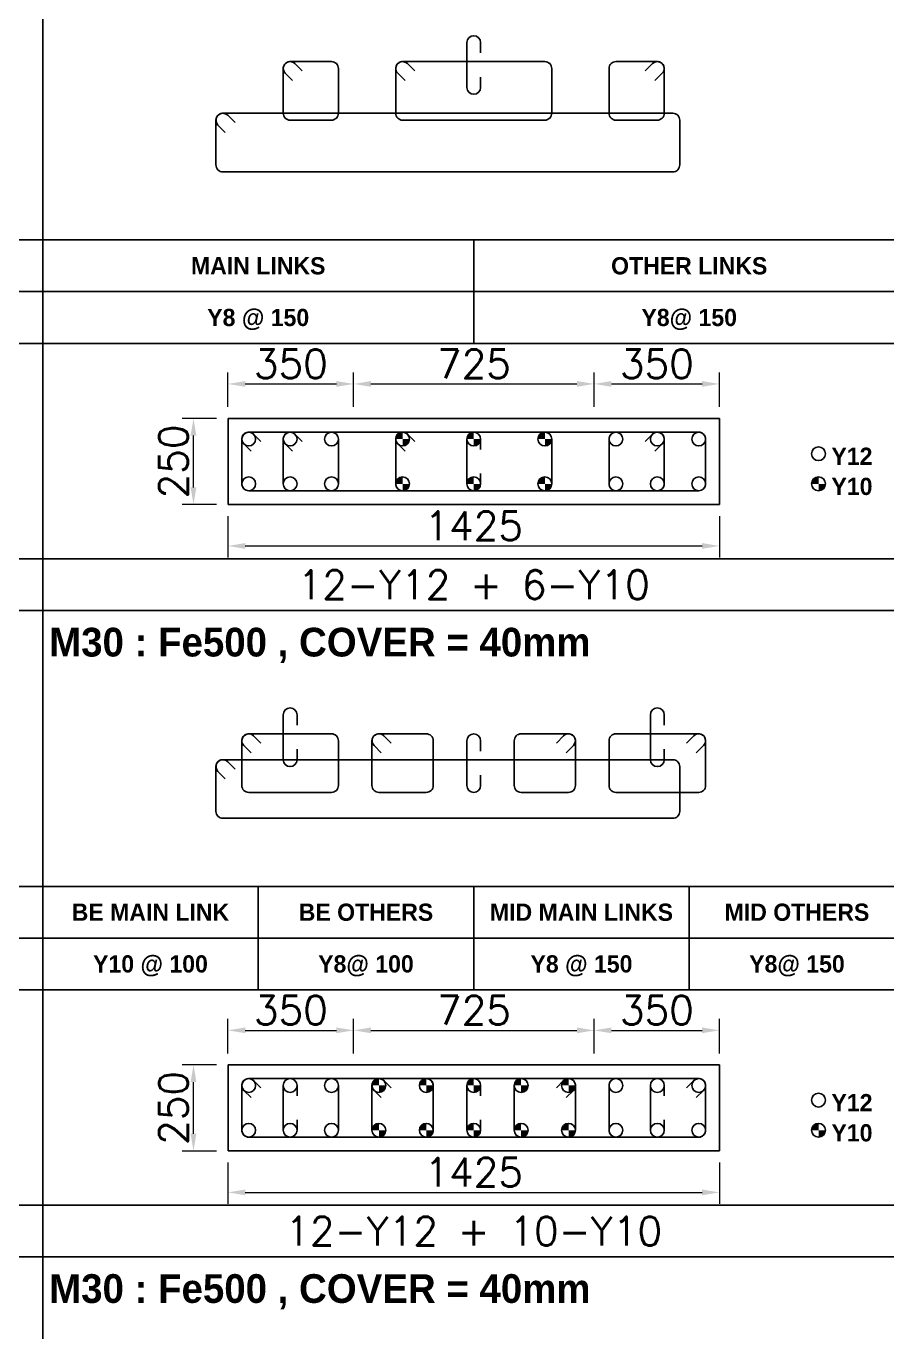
# Model space of a CAD drawing. Header units: millimetres. Extents: x -28707963 to -28231469, y 696001 to 896471.
# Drawn here: x -28283180 to -28275691, y 851519 to 862882 of the extents above; entities that cross this region are included whole.
import ezdxf
from ezdxf.enums import TextEntityAlignment as Align

# ---------------------------------------------------------------- set-up
doc = ezdxf.new("R2010")
doc.units = ezdxf.units.MM
doc.header["$MEASUREMENT"] = 0
doc.header["$PDMODE"] = 34
doc.header["$PDSIZE"] = -8
doc.layers.get('0').update_dxf_attribs({"lineweight": 5})
for name, color, linetype in [('09 COL TEXT-SCH', 2, 'Continuous'), ('14 REINF', 6, 'Continuous'), ('22 TABLE FRAME', 5, 'Continuous'), ('23 STIRRUPS', 5, 'Continuous'), ('TEXT', 4, 'Continuous')]:
    doc.layers.add(name, color=color, linetype=linetype)
doc.layers.add('19 COLUMN', color=1, linetype='Continuous', lineweight=25)
doc.styles.add('adani bold', font='')
doc.styles.add('ROMANS', font='simplex.shx')
doc.styles.get('adani bold').set_extended_font_data('Adani Bold', bold=True)
doc.dimstyles.new('D 50', dxfattribs={"dimscale": 100, "dimtxt": 3, "dimasz": 1.5, "dimexe": 1, "dimexo": 1, "dimgap": 0.5, "dimtad": 1, "dimdec": 0, "dimdsep": 46, "dimtxsty": 'ROMANS', "dimcen": 2.5, "dimclrd": 5, "dimclre": 5, "dimclrt": 4, "dimadec": 0, "dimazin": 0, "dimtfac": 1, "dimtdec": 0, "dimtmove": 0, "dimatfit": 3, "dimfxl": 1, "dimlwd": 0, "dimlwe": 0, "dimarcsym": 0})

# ---------------------------------------------------------------- blocks, each defined once
blk = doc.blocks.new('*D583')
at = {"color": 5, "lineweight": 0, "transparency": 16777216}
for p, q in [((-28281424, 852993), (-28281424, 852633)), ((-28277149, 852993), (-28277149, 852633)), ((-28281274, 852733), (-28277299, 852733))]:
    blk.add_line(p, q, dxfattribs=at)
at = {"color": 5, "transparency": 16777216}
for points in [[(-28281274, 852758), (-28281274, 852708), (-28281424, 852733)], [(-28277299, 852708), (-28277299, 852758), (-28277149, 852733)]]:
    blk.add_solid(points, dxfattribs=at)
at = {"layer": 'Defpoints', "color": 0, "transparency": 16777216}
for p in [(-28281424, 853093), (-28277149, 853093), (-28277149, 852733)]:
    blk.add_point(p, dxfattribs=at)
at = {"color": 4, "transparency": 16777216, "insert": (-28279286, 852908), "char_height": 250, "attachment_point": 5, "style": 'ROMANS'}
blk.add_mtext('1425', dxfattribs=at)
blk = doc.blocks.new('*D584')
at = {"color": 5, "lineweight": 0, "transparency": 16777216}
for p, q in [((-28281524, 853843), (-28281824, 853843)), ((-28281724, 853243), (-28281724, 853693)), ((-28281524, 853093), (-28281824, 853093))]:
    blk.add_line(p, q, dxfattribs=at)
at = {"color": 5, "transparency": 16777216}
for points in [[(-28281699, 853693), (-28281749, 853693), (-28281724, 853843)], [(-28281749, 853243), (-28281699, 853243), (-28281724, 853093)]]:
    blk.add_solid(points, dxfattribs=at)
at = {"layer": 'Defpoints', "color": 0, "transparency": 16777216}
for p in [(-28281724, 853843), (-28281424, 853843), (-28281424, 853093)]:
    blk.add_point(p, dxfattribs=at)
at = {"color": 4, "transparency": 16777216, "insert": (-28281899, 853468), "char_height": 250, "attachment_point": 5, "rotation": 90, "style": 'ROMANS'}
blk.add_mtext('250', dxfattribs=at)
blk = doc.blocks.new('*D585')
at = {"color": 5, "lineweight": 0, "transparency": 16777216}
for p, q in [((-28281424, 858618), (-28281424, 858258)), ((-28277149, 858618), (-28277149, 858258)), ((-28281274, 858358), (-28277299, 858358))]:
    blk.add_line(p, q, dxfattribs=at)
at = {"color": 5, "transparency": 16777216}
for points in [[(-28281274, 858383), (-28281274, 858333), (-28281424, 858358)], [(-28277299, 858333), (-28277299, 858383), (-28277149, 858358)]]:
    blk.add_solid(points, dxfattribs=at)
at = {"layer": 'Defpoints', "color": 0, "transparency": 16777216}
for p in [(-28281424, 858718), (-28277149, 858718), (-28277149, 858358)]:
    blk.add_point(p, dxfattribs=at)
at = {"color": 4, "transparency": 16777216, "insert": (-28279286, 858533), "char_height": 250, "attachment_point": 5, "style": 'ROMANS'}
blk.add_mtext('1425', dxfattribs=at)
blk = doc.blocks.new('*D586')
at = {"color": 5, "lineweight": 0, "transparency": 16777216}
for p, q in [((-28281524, 859468), (-28281824, 859468)), ((-28281724, 858868), (-28281724, 859318)), ((-28281524, 858718), (-28281824, 858718))]:
    blk.add_line(p, q, dxfattribs=at)
at = {"color": 5, "transparency": 16777216}
for points in [[(-28281699, 859318), (-28281749, 859318), (-28281724, 859468)], [(-28281749, 858868), (-28281699, 858868), (-28281724, 858718)]]:
    blk.add_solid(points, dxfattribs=at)
at = {"layer": 'Defpoints', "color": 0, "transparency": 16777216}
for p in [(-28281724, 859468), (-28281424, 859468), (-28281424, 858718)]:
    blk.add_point(p, dxfattribs=at)
at = {"color": 4, "transparency": 16777216, "insert": (-28281899, 859093), "char_height": 250, "attachment_point": 5, "rotation": 90, "style": 'ROMANS'}
blk.add_mtext('250', dxfattribs=at)
blk = doc.blocks.new('*D144')
at = {"color": 5, "lineweight": 0, "transparency": 16777216}
for p, q in [((-28281424, 853943), (-28281424, 854243)), ((-28280331, 853943), (-28280331, 854243)), ((-28281274, 854143), (-28280481, 854143))]:
    blk.add_line(p, q, dxfattribs=at)
at = {"color": 5, "transparency": 16777216}
for points in [[(-28281274, 854168), (-28281274, 854118), (-28281424, 854143)], [(-28280481, 854118), (-28280481, 854168), (-28280331, 854143)]]:
    blk.add_solid(points, dxfattribs=at)
at = {"layer": 'Defpoints', "color": 0, "transparency": 16777216}
for p in [(-28280331, 854143), (-28281424, 853843), (-28280331, 853843)]:
    blk.add_point(p, dxfattribs=at)
at = {"color": 4, "transparency": 16777216, "insert": (-28280877, 854318), "char_height": 250, "attachment_point": 5, "style": 'ROMANS'}
blk.add_mtext('350', dxfattribs=at)
blk = doc.blocks.new('*D145')
at = {"color": 5, "lineweight": 0, "transparency": 16777216}
for p, q in [((-28280331, 853943), (-28280331, 854243)), ((-28278238, 853943), (-28278238, 854243)), ((-28280181, 854143), (-28278388, 854143))]:
    blk.add_line(p, q, dxfattribs=at)
at = {"color": 5, "transparency": 16777216}
for points in [[(-28280181, 854168), (-28280181, 854118), (-28280331, 854143)], [(-28278388, 854118), (-28278388, 854168), (-28278238, 854143)]]:
    blk.add_solid(points, dxfattribs=at)
at = {"layer": 'Defpoints', "color": 0, "transparency": 16777216}
for p in [(-28278238, 854143), (-28280331, 853843), (-28278238, 853843)]:
    blk.add_point(p, dxfattribs=at)
at = {"color": 4, "transparency": 16777216, "insert": (-28279284, 854318), "char_height": 250, "attachment_point": 5, "style": 'ROMANS'}
blk.add_mtext('725', dxfattribs=at)
blk = doc.blocks.new('*D146')
at = {"color": 5, "lineweight": 0, "transparency": 16777216}
for p, q in [((-28278238, 853943), (-28278238, 854243)), ((-28277149, 853943), (-28277149, 854243)), ((-28278088, 854143), (-28277299, 854143))]:
    blk.add_line(p, q, dxfattribs=at)
at = {"color": 5, "transparency": 16777216}
for points in [[(-28278088, 854168), (-28278088, 854118), (-28278238, 854143)], [(-28277299, 854118), (-28277299, 854168), (-28277149, 854143)]]:
    blk.add_solid(points, dxfattribs=at)
at = {"layer": 'Defpoints', "color": 0, "transparency": 16777216}
for p in [(-28277149, 854143), (-28278238, 853843), (-28277149, 853843)]:
    blk.add_point(p, dxfattribs=at)
at = {"color": 4, "transparency": 16777216, "insert": (-28277693, 854318), "char_height": 250, "attachment_point": 5, "style": 'ROMANS'}
blk.add_mtext('350', dxfattribs=at)
blk = doc.blocks.new('*D147')
at = {"color": 5, "lineweight": 0, "transparency": 16777216}
for p, q in [((-28281424, 859568), (-28281424, 859868)), ((-28280331, 859568), (-28280331, 859868)), ((-28281274, 859768), (-28280481, 859768))]:
    blk.add_line(p, q, dxfattribs=at)
at = {"color": 5, "transparency": 16777216}
for points in [[(-28281274, 859793), (-28281274, 859743), (-28281424, 859768)], [(-28280481, 859743), (-28280481, 859793), (-28280331, 859768)]]:
    blk.add_solid(points, dxfattribs=at)
at = {"layer": 'Defpoints', "color": 0, "transparency": 16777216}
for p in [(-28280331, 859768), (-28281424, 859468), (-28280331, 859468)]:
    blk.add_point(p, dxfattribs=at)
at = {"color": 4, "transparency": 16777216, "insert": (-28280877, 859943), "char_height": 250, "attachment_point": 5, "style": 'ROMANS'}
blk.add_mtext('350', dxfattribs=at)
blk = doc.blocks.new('*D148')
at = {"color": 5, "lineweight": 0, "transparency": 16777216}
for p, q in [((-28280331, 859568), (-28280331, 859868)), ((-28278238, 859568), (-28278238, 859868)), ((-28280181, 859768), (-28278388, 859768))]:
    blk.add_line(p, q, dxfattribs=at)
at = {"color": 5, "transparency": 16777216}
for points in [[(-28280181, 859793), (-28280181, 859743), (-28280331, 859768)], [(-28278388, 859743), (-28278388, 859793), (-28278238, 859768)]]:
    blk.add_solid(points, dxfattribs=at)
at = {"layer": 'Defpoints', "color": 0, "transparency": 16777216}
for p in [(-28278238, 859768), (-28280331, 859468), (-28278238, 859468)]:
    blk.add_point(p, dxfattribs=at)
at = {"color": 4, "transparency": 16777216, "insert": (-28279284, 859943), "char_height": 250, "attachment_point": 5, "style": 'ROMANS'}
blk.add_mtext('725', dxfattribs=at)
blk = doc.blocks.new('*D149')
at = {"color": 5, "lineweight": 0, "transparency": 16777216}
for p, q in [((-28278238, 859568), (-28278238, 859868)), ((-28277149, 859568), (-28277149, 859868)), ((-28278088, 859768), (-28277299, 859768))]:
    blk.add_line(p, q, dxfattribs=at)
at = {"color": 5, "transparency": 16777216}
for points in [[(-28278088, 859793), (-28278088, 859743), (-28278238, 859768)], [(-28277299, 859743), (-28277299, 859793), (-28277149, 859768)]]:
    blk.add_solid(points, dxfattribs=at)
at = {"layer": 'Defpoints', "color": 0, "transparency": 16777216}
for p in [(-28277149, 859768), (-28278238, 859468), (-28277149, 859468)]:
    blk.add_point(p, dxfattribs=at)
at = {"color": 4, "transparency": 16777216, "insert": (-28277693, 859943), "char_height": 250, "attachment_point": 5, "style": 'ROMANS'}
blk.add_mtext('350', dxfattribs=at)

msp = doc.modelspace()

# ---------------------------------------------------------------- hatches: boundary and pattern name
at = {"layer": '14 REINF'}
h = msp.add_hatch(color=6, dxfattribs=at)
edge = h.paths.add_edge_path(flags=0)
edge.add_line((-28279964.8, 859288.4), (-28279904.8, 859288.4))
edge.add_line((-28279904.8, 859288.4), (-28279904.8, 859348.4))
edge.add_arc((-28279904.8, 859288.4), 60, 90, 180)
edge = h.paths.add_edge_path(flags=0)
edge.add_line((-28279844.8, 859288.4), (-28279904.8, 859288.4))
edge.add_line((-28279904.8, 859288.4), (-28279904.8, 859228.4))
edge.add_arc((-28279904.8, 859288.4), 60, 270, 360)
h = msp.add_hatch(color=6, dxfattribs=at)
edge = h.paths.add_edge_path(flags=0)
edge.add_line((-28279346.1, 859288.4), (-28279286.1, 859288.4))
edge.add_line((-28279286.1, 859288.4), (-28279286.1, 859348.4))
edge.add_arc((-28279286.1, 859288.4), 60, 90, 180)
edge = h.paths.add_edge_path(flags=0)
edge.add_line((-28279226.1, 859288.4), (-28279286.1, 859288.4))
edge.add_line((-28279286.1, 859288.4), (-28279286.1, 859228.4))
edge.add_arc((-28279286.1, 859288.4), 60, 270, 360)
h = msp.add_hatch(color=6, dxfattribs=at)
edge = h.paths.add_edge_path(flags=0)
edge.add_line((-28278727.3, 859288.4), (-28278667.3, 859288.4))
edge.add_line((-28278667.3, 859288.4), (-28278667.3, 859348.4))
edge.add_arc((-28278667.3, 859288.4), 60, 90, 180)
edge = h.paths.add_edge_path(flags=0)
edge.add_line((-28278607.3, 859288.4), (-28278667.3, 859288.4))
edge.add_line((-28278667.3, 859288.4), (-28278667.3, 859228.4))
edge.add_arc((-28278667.3, 859288.4), 60, 270, 360)
h = msp.add_hatch(color=6, dxfattribs=at)
edge = h.paths.add_edge_path(flags=0)
edge.add_line((-28279964.8, 858898.4), (-28279904.8, 858898.4))
edge.add_line((-28279904.8, 858898.4), (-28279904.8, 858958.4))
edge.add_arc((-28279904.8, 858898.4), 60, 90, 180)
edge = h.paths.add_edge_path(flags=0)
edge.add_line((-28279844.8, 858898.4), (-28279904.8, 858898.4))
edge.add_line((-28279904.8, 858898.4), (-28279904.8, 858838.4))
edge.add_arc((-28279904.8, 858898.4), 60, 270, 360)
h = msp.add_hatch(color=6, dxfattribs=at)
edge = h.paths.add_edge_path(flags=0)
edge.add_line((-28279346.1, 858898.4), (-28279286.1, 858898.4))
edge.add_line((-28279286.1, 858898.4), (-28279286.1, 858958.4))
edge.add_arc((-28279286.1, 858898.4), 60, 90, 180)
edge = h.paths.add_edge_path(flags=0)
edge.add_line((-28279226.1, 858898.4), (-28279286.1, 858898.4))
edge.add_line((-28279286.1, 858898.4), (-28279286.1, 858838.4))
edge.add_arc((-28279286.1, 858898.4), 60, 270, 360)
h = msp.add_hatch(color=6, dxfattribs=at)
edge = h.paths.add_edge_path(flags=0)
edge.add_line((-28278727.3, 858898.4), (-28278667.3, 858898.4))
edge.add_line((-28278667.3, 858898.4), (-28278667.3, 858958.4))
edge.add_arc((-28278667.3, 858898.4), 60, 90, 180)
edge = h.paths.add_edge_path(flags=0)
edge.add_line((-28278607.3, 858898.4), (-28278667.3, 858898.4))
edge.add_line((-28278667.3, 858898.4), (-28278667.3, 858838.4))
edge.add_arc((-28278667.3, 858898.4), 60, 270, 360)
h = msp.add_hatch(color=6, dxfattribs=at)
edge = h.paths.add_edge_path(flags=0)
edge.add_line((-28276346.1, 858898.4), (-28276286.1, 858898.4))
edge.add_line((-28276286.1, 858898.4), (-28276286.1, 858958.4))
edge.add_arc((-28276286.1, 858898.4), 60, 90, 180)
edge = h.paths.add_edge_path(flags=0)
edge.add_line((-28276226.1, 858898.4), (-28276286.1, 858898.4))
edge.add_line((-28276286.1, 858898.4), (-28276286.1, 858838.4))
edge.add_arc((-28276286.1, 858898.4), 60, 270, 360)
h = msp.add_hatch(color=6, dxfattribs=at)
edge = h.paths.add_edge_path(flags=0)
edge.add_line((-28280171.1, 853663.4), (-28280111.1, 853663.4))
edge.add_line((-28280111.1, 853663.4), (-28280111.1, 853723.4))
edge.add_arc((-28280111.1, 853663.4), 60, 90, 180)
edge = h.paths.add_edge_path(flags=0)
edge.add_line((-28280051.1, 853663.4), (-28280111.1, 853663.4))
edge.add_line((-28280111.1, 853663.4), (-28280111.1, 853603.4))
edge.add_arc((-28280111.1, 853663.4), 60, 270, 360)
h = msp.add_hatch(color=6, dxfattribs=at)
edge = h.paths.add_edge_path(flags=0)
edge.add_line((-28279758.6, 853663.4), (-28279698.6, 853663.4))
edge.add_line((-28279698.6, 853663.4), (-28279698.6, 853723.4))
edge.add_arc((-28279698.6, 853663.4), 60, 90, 180)
edge = h.paths.add_edge_path(flags=0)
edge.add_line((-28279638.6, 853663.4), (-28279698.6, 853663.4))
edge.add_line((-28279698.6, 853663.4), (-28279698.6, 853603.4))
edge.add_arc((-28279698.6, 853663.4), 60, 270, 360)
h = msp.add_hatch(color=6, dxfattribs=at)
edge = h.paths.add_edge_path(flags=0)
edge.add_line((-28279346.1, 853663.4), (-28279286.1, 853663.4))
edge.add_line((-28279286.1, 853663.4), (-28279286.1, 853723.4))
edge.add_arc((-28279286.1, 853663.4), 60, 90, 180)
edge = h.paths.add_edge_path(flags=0)
edge.add_line((-28279226.1, 853663.4), (-28279286.1, 853663.4))
edge.add_line((-28279286.1, 853663.4), (-28279286.1, 853603.4))
edge.add_arc((-28279286.1, 853663.4), 60, 270, 360)
h = msp.add_hatch(color=6, dxfattribs=at)
edge = h.paths.add_edge_path(flags=0)
edge.add_line((-28278933.6, 853663.4), (-28278873.6, 853663.4))
edge.add_line((-28278873.6, 853663.4), (-28278873.6, 853723.4))
edge.add_arc((-28278873.6, 853663.4), 60, 90, 180)
edge = h.paths.add_edge_path(flags=0)
edge.add_line((-28278813.6, 853663.4), (-28278873.6, 853663.4))
edge.add_line((-28278873.6, 853663.4), (-28278873.6, 853603.4))
edge.add_arc((-28278873.6, 853663.4), 60, 270, 360)
h = msp.add_hatch(color=6, dxfattribs=at)
edge = h.paths.add_edge_path(flags=0)
edge.add_line((-28278521.1, 853663.4), (-28278461.1, 853663.4))
edge.add_line((-28278461.1, 853663.4), (-28278461.1, 853723.4))
edge.add_arc((-28278461.1, 853663.4), 60, 90, 180)
edge = h.paths.add_edge_path(flags=0)
edge.add_line((-28278401.1, 853663.4), (-28278461.1, 853663.4))
edge.add_line((-28278461.1, 853663.4), (-28278461.1, 853603.4))
edge.add_arc((-28278461.1, 853663.4), 60, 270, 360)
h = msp.add_hatch(color=6, dxfattribs=at)
edge = h.paths.add_edge_path(flags=0)
edge.add_line((-28280171.1, 853273.4), (-28280111.1, 853273.4))
edge.add_line((-28280111.1, 853273.4), (-28280111.1, 853333.4))
edge.add_arc((-28280111.1, 853273.4), 60, 90, 180)
edge = h.paths.add_edge_path(flags=0)
edge.add_line((-28280051.1, 853273.4), (-28280111.1, 853273.4))
edge.add_line((-28280111.1, 853273.4), (-28280111.1, 853213.4))
edge.add_arc((-28280111.1, 853273.4), 60, 270, 360)
h = msp.add_hatch(color=6, dxfattribs=at)
edge = h.paths.add_edge_path(flags=0)
edge.add_line((-28279758.6, 853273.4), (-28279698.6, 853273.4))
edge.add_line((-28279698.6, 853273.4), (-28279698.6, 853333.4))
edge.add_arc((-28279698.6, 853273.4), 60, 90, 180)
edge = h.paths.add_edge_path(flags=0)
edge.add_line((-28279638.6, 853273.4), (-28279698.6, 853273.4))
edge.add_line((-28279698.6, 853273.4), (-28279698.6, 853213.4))
edge.add_arc((-28279698.6, 853273.4), 60, 270, 360)
h = msp.add_hatch(color=6, dxfattribs=at)
edge = h.paths.add_edge_path(flags=0)
edge.add_line((-28279346.1, 853273.4), (-28279286.1, 853273.4))
edge.add_line((-28279286.1, 853273.4), (-28279286.1, 853333.4))
edge.add_arc((-28279286.1, 853273.4), 60, 90, 180)
edge = h.paths.add_edge_path(flags=0)
edge.add_line((-28279226.1, 853273.4), (-28279286.1, 853273.4))
edge.add_line((-28279286.1, 853273.4), (-28279286.1, 853213.4))
edge.add_arc((-28279286.1, 853273.4), 60, 270, 360)
h = msp.add_hatch(color=6, dxfattribs=at)
edge = h.paths.add_edge_path(flags=0)
edge.add_line((-28278933.6, 853273.4), (-28278873.6, 853273.4))
edge.add_line((-28278873.6, 853273.4), (-28278873.6, 853333.4))
edge.add_arc((-28278873.6, 853273.4), 60, 90, 180)
edge = h.paths.add_edge_path(flags=0)
edge.add_line((-28278813.6, 853273.4), (-28278873.6, 853273.4))
edge.add_line((-28278873.6, 853273.4), (-28278873.6, 853213.4))
edge.add_arc((-28278873.6, 853273.4), 60, 270, 360)
h = msp.add_hatch(color=6, dxfattribs=at)
edge = h.paths.add_edge_path(flags=0)
edge.add_line((-28278521.1, 853273.4), (-28278461.1, 853273.4))
edge.add_line((-28278461.1, 853273.4), (-28278461.1, 853333.4))
edge.add_arc((-28278461.1, 853273.4), 60, 90, 180)
edge = h.paths.add_edge_path(flags=0)
edge.add_line((-28278401.1, 853273.4), (-28278461.1, 853273.4))
edge.add_line((-28278461.1, 853273.4), (-28278461.1, 853213.4))
edge.add_arc((-28278461.1, 853273.4), 60, 270, 360)
h = msp.add_hatch(color=6, dxfattribs=at)
edge = h.paths.add_edge_path(flags=0)
edge.add_line((-28276346.1, 853273.4), (-28276286.1, 853273.4))
edge.add_line((-28276286.1, 853273.4), (-28276286.1, 853333.4))
edge.add_arc((-28276286.1, 853273.4), 60, 90, 180)
edge = h.paths.add_edge_path(flags=0)
edge.add_line((-28276226.1, 853273.4), (-28276286.1, 853273.4))
edge.add_line((-28276286.1, 853273.4), (-28276286.1, 853213.4))
edge.add_arc((-28276286.1, 853273.4), 60, 270, 360)

# ---------------------------------------------------------------- linework, layer by layer
at = {"layer": '14 REINF', "color": 6}
for centre in [(-28281243.6, 859288.4), (-28280883.6, 859288.4), (-28280523.6, 859288.4), (-28279904.8, 859288.4), (-28279286.1, 859288.4), (-28278667.3, 859288.4), (-28278048.6, 859288.4), (-28277688.6, 859288.4), (-28277328.6, 859288.4), (-28276286.1, 859160.9), (-28281243.6, 858898.4), (-28280883.6, 858898.4), (-28280523.6, 858898.4), (-28279904.8, 858898.4), (-28279286.1, 858898.4), (-28278667.3, 858898.4), (-28278048.6, 858898.4), (-28277688.6, 858898.4), (-28277328.6, 858898.4), (-28276286.1, 858898.4), (-28281243.6, 853663.4), (-28280883.6, 853663.4), (-28280523.6, 853663.4), (-28280111.1, 853663.4), (-28279698.6, 853663.4), (-28279286.1, 853663.4), (-28278873.6, 853663.4), (-28278461.1, 853663.4), (-28278048.6, 853663.4), (-28277688.6, 853663.4), (-28277328.6, 853663.4), (-28276286.1, 853535.9), (-28281243.6, 853273.4), (-28280883.6, 853273.4), (-28280523.6, 853273.4), (-28280111.1, 853273.4), (-28279698.6, 853273.4), (-28279286.1, 853273.4), (-28278873.6, 853273.4), (-28278461.1, 853273.4), (-28278048.6, 853273.4), (-28277688.6, 853273.4), (-28277328.6, 853273.4), (-28276286.1, 853273.4)]:
    msp.add_circle(centre, 60, dxfattribs=at)
at = {"layer": '19 COLUMN', "color": 4}
for points in [[(-28277148.6, 859468.4), (-28281423.6, 859468.4)], [(-28281423.6, 859468.4), (-28281423.6, 858718.4)], [(-28277148.6, 858718.4), (-28277148.6, 859468.4)], [(-28281423.6, 858718.4), (-28277148.6, 858718.4)], [(-28277148.6, 853843.4), (-28281423.6, 853843.4)], [(-28281423.6, 853843.4), (-28281423.6, 853093.4)], [(-28277148.6, 853093.4), (-28277148.6, 853843.4)], [(-28281423.6, 853093.4), (-28277148.6, 853093.4)]]:
    msp.add_lwpolyline(points, dxfattribs=at)
at = {"layer": '22 TABLE FRAME', "color": 5, "linetype": 'Continuous'}
for p, q in [((-28283036.1, 863421.2), (-28283036.1, 788796.2)), ((-28330286.1, 861021.2), (-28245536.1, 861021.2)), ((-28279286.1, 861021.2), (-28279286.1, 860121.2)), ((-28330286.1, 860571.2), (-28245536.1, 860571.2)), ((-28330286.1, 860121.2), (-28245536.1, 860121.2)), ((-28330286.1, 858246.2), (-28245536.1, 858246.2)), ((-28334786.1, 857796.2), (-28245536.1, 857796.2)), ((-28330286.1, 855396.2), (-28245536.1, 855396.2)), ((-28281161.1, 855396.2), (-28281161.1, 854496.2)), ((-28279286.1, 855396.2), (-28279286.1, 854496.2)), ((-28277411.1, 855396.2), (-28277411.1, 854496.2)), ((-28330286.1, 854946.2), (-28245536.1, 854946.2)), ((-28330286.1, 854496.2), (-28245536.1, 854496.2)), ((-28330286.1, 852621.2), (-28245536.1, 852621.2)), ((-28334786.1, 852171.2), (-28245536.1, 852171.2))]:
    msp.add_line(p, q, dxfattribs=at)
at = {"layer": '23 STIRRUPS', "color": 5}
for points in [[(-28279226.1, 862438.4), (-28279226.1, 862348.4, -1), (-28279346.1, 862348.4), (-28279346.1, 862738.4, -1), (-28279226.1, 862738.4), (-28279226.1, 862648.4)], [(-28280862.4, 862407.3), (-28280926, 862470.9, -0.668178), (-28280883.6, 862573.4), (-28280523.6, 862573.4, -0.4142136), (-28280463.6, 862513.4), (-28280463.6, 862123.4, -0.4142136), (-28280523.6, 862063.4), (-28280883.6, 862063.4, -0.4142136), (-28280943.6, 862123.4), (-28280943.6, 862513.4, -0.6681793), (-28280841.2, 862555.8), (-28280777.5, 862492.1)], [(-28279883.6, 862407.3), (-28279947.3, 862470.9, -0.668178), (-28279904.8, 862573.4), (-28278667.3, 862573.4, -0.4142136), (-28278607.3, 862513.4), (-28278607.3, 862123.4, -0.4142136), (-28278667.3, 862063.4), (-28279904.8, 862063.4, -0.4142136), (-28279964.8, 862123.4), (-28279964.8, 862513.4, -0.6681793), (-28279862.4, 862555.8), (-28279798.8, 862492.1)], [(-28277794.7, 862492.1), (-28277731, 862555.8, -0.6681793), (-28277628.6, 862513.4), (-28277628.6, 862123.4, -0.4142136), (-28277688.6, 862063.4), (-28278048.6, 862063.4, -0.4142136), (-28278108.6, 862123.4), (-28278108.6, 862513.4, -0.4142136), (-28278048.6, 862573.4), (-28277688.6, 862573.4, -0.668178), (-28277646.2, 862470.9), (-28277709.8, 862407.3)], [(-28281447.4, 861957.3), (-28281511, 862020.9, -0.668178), (-28281468.6, 862123.4), (-28277553.6, 862123.4, -0.4142136), (-28277493.6, 862063.4), (-28277493.6, 861673.4, -0.4142136), (-28277553.6, 861613.4), (-28281468.6, 861613.4, -0.4142136), (-28281528.6, 861673.4), (-28281528.6, 862063.4, -0.6681793), (-28281426.2, 862105.8), (-28281362.5, 862042.1)], [(-28281222.4, 859182.3), (-28281286, 859245.9, -0.668178), (-28281243.6, 859348.4), (-28277328.6, 859348.4, -0.4142136), (-28277268.6, 859288.4), (-28277268.6, 858898.4, -0.4142136), (-28277328.6, 858838.4), (-28281243.6, 858838.4, -0.4142136), (-28281303.6, 858898.4), (-28281303.6, 859288.4, -0.6681793), (-28281201.2, 859330.8), (-28281137.5, 859267.1)], [(-28280862.4, 859182.3), (-28280926, 859245.9, -0.668178), (-28280883.6, 859348.4), (-28280523.6, 859348.4, -0.4142136), (-28280463.6, 859288.4), (-28280463.6, 858898.4, -0.4142136), (-28280523.6, 858838.4), (-28280883.6, 858838.4, -0.4142136), (-28280943.6, 858898.4), (-28280943.6, 859288.4, -0.6681793), (-28280841.2, 859330.8), (-28280777.5, 859267.1)], [(-28279883.6, 859182.3), (-28279947.3, 859245.9, -0.668178), (-28279904.8, 859348.4), (-28278667.3, 859348.4, -0.4142136), (-28278607.3, 859288.4), (-28278607.3, 858898.4, -0.4142136), (-28278667.3, 858838.4), (-28279904.8, 858838.4, -0.4142136), (-28279964.8, 858898.4), (-28279964.8, 859288.4, -0.6681793), (-28279862.4, 859330.8), (-28279798.8, 859267.1)], [(-28279226.1, 858988.4), (-28279226.1, 858898.4, -1), (-28279346.1, 858898.4), (-28279346.1, 859288.4, -1), (-28279226.1, 859288.4), (-28279226.1, 859198.4)], [(-28277794.7, 859267.1), (-28277731, 859330.8, -0.6681793), (-28277628.6, 859288.4), (-28277628.6, 858898.4, -0.4142136), (-28277688.6, 858838.4), (-28278048.6, 858838.4, -0.4142136), (-28278108.6, 858898.4), (-28278108.6, 859288.4, -0.4142136), (-28278048.6, 859348.4), (-28277688.6, 859348.4, -0.668178), (-28277646.2, 859245.9), (-28277709.8, 859182.3)], [(-28280823.6, 856588.4), (-28280823.6, 856498.4, -1), (-28280943.6, 856498.4), (-28280943.6, 856888.4, -1), (-28280823.6, 856888.4), (-28280823.6, 856798.4)], [(-28277628.6, 856588.4), (-28277628.6, 856498.4, -1), (-28277748.6, 856498.4), (-28277748.6, 856888.4, -1), (-28277628.6, 856888.4), (-28277628.6, 856798.4)], [(-28281222.4, 856557.3), (-28281286, 856620.9, -0.668178), (-28281243.6, 856723.4), (-28280523.6, 856723.4, -0.4142136), (-28280463.6, 856663.4), (-28280463.6, 856273.4, -0.4142136), (-28280523.6, 856213.4), (-28281243.6, 856213.4, -0.4142136), (-28281303.6, 856273.4), (-28281303.6, 856663.4, -0.6681793), (-28281201.2, 856705.8), (-28281137.5, 856642.1)], [(-28280089.9, 856557.3), (-28280153.5, 856620.9, -0.668178), (-28280111.1, 856723.4), (-28279698.6, 856723.4, -0.4142136), (-28279638.6, 856663.4), (-28279638.6, 856273.4, -0.4142136), (-28279698.6, 856213.4), (-28280111.1, 856213.4, -0.4142136), (-28280171.1, 856273.4), (-28280171.1, 856663.4, -0.6681793), (-28280068.7, 856705.8), (-28280005, 856642.1)], [(-28279226.1, 856363.4), (-28279226.1, 856273.4, -1), (-28279346.1, 856273.4), (-28279346.1, 856663.4, -1), (-28279226.1, 856663.4), (-28279226.1, 856573.4)], [(-28278567.2, 856642.1), (-28278503.5, 856705.8, -0.6681793), (-28278401.1, 856663.4), (-28278401.1, 856273.4, -0.4142136), (-28278461.1, 856213.4), (-28278873.6, 856213.4, -0.4142136), (-28278933.6, 856273.4), (-28278933.6, 856663.4, -0.4142136), (-28278873.6, 856723.4), (-28278461.1, 856723.4, -0.668178), (-28278418.7, 856620.9), (-28278482.3, 856557.3)], [(-28277434.7, 856642.1), (-28277371, 856705.8, -0.6681793), (-28277268.6, 856663.4), (-28277268.6, 856273.4, -0.4142136), (-28277328.6, 856213.4), (-28278048.6, 856213.4, -0.4142136), (-28278108.6, 856273.4), (-28278108.6, 856663.4, -0.4142136), (-28278048.6, 856723.4), (-28277328.6, 856723.4, -0.668178), (-28277286.2, 856620.9), (-28277349.8, 856557.3)], [(-28281447.4, 856332.3), (-28281511, 856395.9, -0.668178), (-28281468.6, 856498.4), (-28277553.6, 856498.4, -0.4142136), (-28277493.6, 856438.4), (-28277493.6, 856048.4, -0.4142136), (-28277553.6, 855988.4), (-28281468.6, 855988.4, -0.4142136), (-28281528.6, 856048.4), (-28281528.6, 856438.4, -0.6681793), (-28281426.2, 856480.8), (-28281362.5, 856417.1)], [(-28281222.4, 853557.3), (-28281286, 853620.9, -0.668178), (-28281243.6, 853723.4), (-28277328.6, 853723.4, -0.4142136), (-28277268.6, 853663.4), (-28277268.6, 853273.4, -0.4142136), (-28277328.6, 853213.4), (-28281243.6, 853213.4, -0.4142136), (-28281303.6, 853273.4), (-28281303.6, 853663.4, -0.6681793), (-28281201.2, 853705.8), (-28281137.5, 853642.1)], [(-28281222.4, 853557.3), (-28281286, 853620.9, -0.668178), (-28281243.6, 853723.4), (-28280523.6, 853723.4, -0.4142136), (-28280463.6, 853663.4), (-28280463.6, 853273.4, -0.4142136), (-28280523.6, 853213.4), (-28281243.6, 853213.4, -0.4142136), (-28281303.6, 853273.4), (-28281303.6, 853663.4, -0.6681793), (-28281201.2, 853705.8), (-28281137.5, 853642.1)], [(-28280823.6, 853363.4), (-28280823.6, 853273.4, -1), (-28280943.6, 853273.4), (-28280943.6, 853663.4, -1), (-28280823.6, 853663.4), (-28280823.6, 853573.4)], [(-28280089.9, 853557.3), (-28280153.5, 853620.9, -0.668178), (-28280111.1, 853723.4), (-28279698.6, 853723.4, -0.4142136), (-28279638.6, 853663.4), (-28279638.6, 853273.4, -0.4142136), (-28279698.6, 853213.4), (-28280111.1, 853213.4, -0.4142136), (-28280171.1, 853273.4), (-28280171.1, 853663.4, -0.6681793), (-28280068.7, 853705.8), (-28280005, 853642.1)], [(-28279226.1, 853363.4), (-28279226.1, 853273.4, -1), (-28279346.1, 853273.4), (-28279346.1, 853663.4, -1), (-28279226.1, 853663.4), (-28279226.1, 853573.4)], [(-28278567.2, 853642.1), (-28278503.5, 853705.8, -0.6681793), (-28278401.1, 853663.4), (-28278401.1, 853273.4, -0.4142136), (-28278461.1, 853213.4), (-28278873.6, 853213.4, -0.4142136), (-28278933.6, 853273.4), (-28278933.6, 853663.4, -0.4142136), (-28278873.6, 853723.4), (-28278461.1, 853723.4, -0.668178), (-28278418.7, 853620.9), (-28278482.3, 853557.3)], [(-28277434.7, 853642.1), (-28277371, 853705.8, -0.6681793), (-28277268.6, 853663.4), (-28277268.6, 853273.4, -0.4142136), (-28277328.6, 853213.4), (-28278048.6, 853213.4, -0.4142136), (-28278108.6, 853273.4), (-28278108.6, 853663.4, -0.4142136), (-28278048.6, 853723.4), (-28277328.6, 853723.4, -0.668178), (-28277286.2, 853620.9), (-28277349.8, 853557.3)], [(-28277628.6, 853363.4), (-28277628.6, 853273.4, -1), (-28277748.6, 853273.4), (-28277748.6, 853663.4, -1), (-28277628.6, 853663.4), (-28277628.6, 853573.4)]]:
    msp.add_lwpolyline(points, format="xyb", dxfattribs=at)

# ---------------------------------------------------------------- texts
at = {"layer": '09 COL TEXT-SCH', "color": 3, "linetype": 'Continuous', "style": 'ROMANS'}
for s, p in [('12-Y12 + 6-Y10', (-28279286.1, 858021.2)), ('12-Y12 + 10-Y10', (-28279286.1, 852396.2))]:
    msp.add_text(s, height=250, dxfattribs=at).set_placement(p, align=Align.MIDDLE_CENTER)
at = {"layer": 'TEXT', "style": 'adani bold'}
for s, p in [('MAIN LINKS', (-28281161.1, 860796.2)), ('OTHER LINKS', (-28277411.1, 860796.2)), ('Y8 @ 150', (-28281161.1, 860346.2)), ('Y8@ 150', (-28277411.1, 860346.2)), ('BE MAIN LINK', (-28282098.6, 855171.2)), ('BE OTHERS', (-28280223.6, 855171.2)), ('MID MAIN LINKS', (-28278348.6, 855171.2)), ('MID OTHERS', (-28276473.6, 855171.2)), ('Y10 @ 100', (-28282098.6, 854721.2)), ('Y8@ 100', (-28280223.6, 854721.2)), ('Y8 @ 150', (-28278348.6, 854721.2)), ('Y8@ 150', (-28276473.6, 854721.2))]:
    msp.add_text(s, height=150, dxfattribs=at).set_placement(p, align=Align.MIDDLE_CENTER)
for s, p in [('Y12', (-28276173.6, 859138.7)), ('Y10', (-28276173.6, 858876.2)), ('Y12', (-28276173.6, 853513.7)), ('Y10', (-28276173.6, 853251.2))]:
    msp.add_text(s, height=150, dxfattribs=at).set_placement(p, align=Align.MIDDLE_LEFT)
at = {"layer": 'TEXT', "lineweight": 40, "style": 'adani bold'}
for p in [(-28282979.8, 857396.2), (-28282979.8, 851771.2)]:
    msp.add_text('M30 : Fe500 , COVER = 40mm', height=250, dxfattribs=at).set_placement(p)

# ---------------------------------------------------------------- dimensions: what is measured, and where the dimension line sits
for p1, p2, distance, text, override, picture, middle in [((-28281423.6, 859468.4), (-28280330.6, 859468.4), 300, '350', {"dimtxt": 2.5, "dimtxsty": 'ROMANS'}, '*D147', (-28280877.1, 859943.4)), ((-28280330.6, 859468.4), (-28278237.6, 859468.4), 300, '725', {"dimtxt": 2.5, "dimtxsty": 'ROMANS'}, '*D148', (-28279284.1, 859943.4)), ((-28278237.6, 859468.4), (-28277148.6, 859468.4), 300, '350', {"dimtxt": 2.5, "dimtxsty": 'ROMANS'}, '*D149', (-28277693.1, 859943.4)), ((-28281423.6, 858718.4), (-28281423.6, 859468.4), 300, '250', {"dimtxt": 2.5}, '*D586', (-28281898.6, 859093.4)), ((-28281423.6, 858718.4), (-28277148.6, 858718.4), -360, '1425', {"dimtxt": 2.5}, '*D585', (-28279286.1, 858533.4)), ((-28281423.6, 853843.4), (-28280330.6, 853843.4), 300, '350', {"dimtxt": 2.5, "dimtxsty": 'ROMANS'}, '*D144', (-28280877.1, 854318.4)), ((-28280330.6, 853843.4), (-28278237.6, 853843.4), 300, '725', {"dimtxt": 2.5, "dimtxsty": 'ROMANS'}, '*D145', (-28279284.1, 854318.4)), ((-28278237.6, 853843.4), (-28277148.6, 853843.4), 300, '350', {"dimtxt": 2.5, "dimtxsty": 'ROMANS'}, '*D146', (-28277693.1, 854318.4)), ((-28281423.6, 853093.4), (-28281423.6, 853843.4), 300, '250', {"dimtxt": 2.5}, '*D584', (-28281898.6, 853468.4)), ((-28281423.6, 853093.4), (-28277148.6, 853093.4), -360, '1425', {"dimtxt": 2.5}, '*D583', (-28279286.1, 852908.4))]:
    dim = msp.add_aligned_dim(p1=p1, p2=p2, distance=distance, text=text, dimstyle='D 50', override=override)
    dim.commit()
    dim.dimension.update_dxf_attribs({"geometry": picture, "text_midpoint": middle})

doc.saveas('drawing.dxf')
